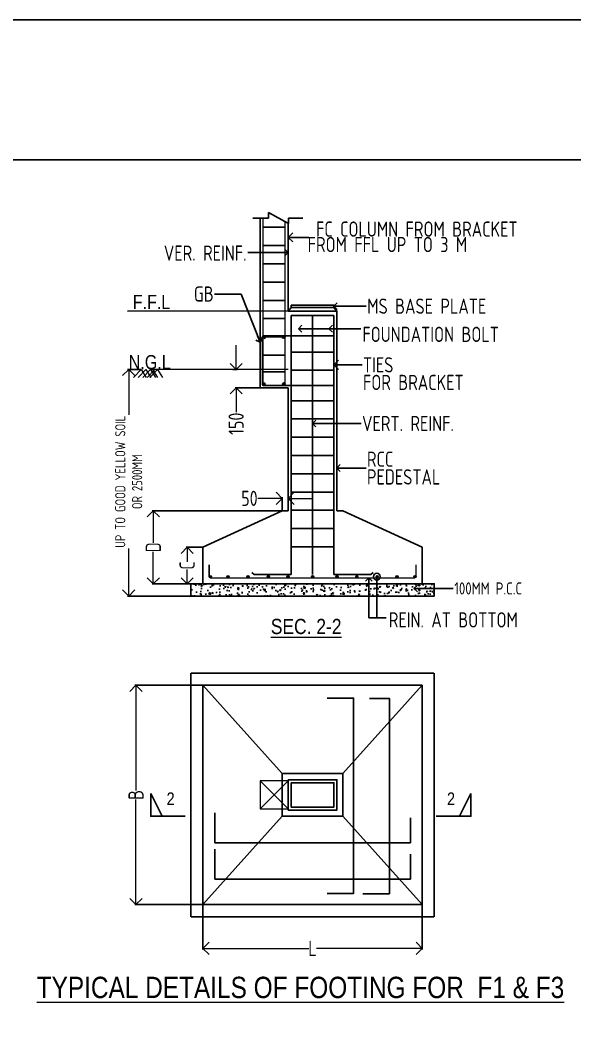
# Model space of a CAD drawing. Header units: millimetres. Extents: x 3470347 to 5996549, y -3470518 to 17149644.
# Drawn here: x 4636402 to 4645503, y 6835607 to 6852031 of the extents above; entities that cross this region are included whole.
import ezdxf
from ezdxf.enums import TextEntityAlignment as Align

# ---------------------------------------------------------------- set-up
doc = ezdxf.new("R2010")
doc.units = ezdxf.units.MM
doc.header["$MEASUREMENT"] = 0
doc.header["$PDMODE"] = 35
doc.header["$PDSIZE"] = -5
doc.linetypes.add('DASHED2', pattern=[0.375, 0.25, -0.125])
doc.linetypes.add('HIDDEN', pattern=[0.375, 0.25, -0.125])
doc.layers.get('0').update_dxf_attribs({"linetype": 'CONTINUOUS', "lineweight": 25})
doc.layers.get('DEFPOINTS').update_dxf_attribs({"linetype": 'CONTINUOUS', "lineweight": 25})
for name, color, linetype, lineweight in [('BLOCK', 7, 'CONTINUOUS', 30), ('L4', 4, 'CONTINUOUS', 30), ('PV_TEXT_ROMANS', 7, 'CONTINUOUS', 0), ('rDIMension', 1, 'CONTINUOUS', 18), ('rPCC DASH', 9, 'HIDDEN', 15), ('rRCC 1', 3, 'CONTINUOUS', 25), ('rRCC 2', 40, 'CONTINUOUS', 15), ('rREINF 1', 1, 'CONTINUOUS', 25), ('SHEET', 7, 'CONTINUOUS', 15), ('TEXT3', 7, 'CONTINUOUS', 30), ('TEXT6', 6, 'CONTINUOUS', 50)]:
    doc.layers.add(name, color=color, linetype=linetype, lineweight=lineweight)
doc.layers.add('S&T_HATCH', color=7, linetype='CONTINUOUS')
doc.styles.add('DIM', font='geniso.shx', dxfattribs={"width": 0.85})
doc.styles.add('J.P', font='ARIALN.TTF')
doc.styles.add('ROMANS', font='', dxfattribs={"width": 0.8})
doc.styles.get('ROMANS').set_extended_font_data('AR CENA')
doc.dimstyles.new('ST-150', dxfattribs={"dimscale": 75, "dimtxt": 3, "dimasz": 2, "dimexe": 0.18, "dimexo": 0.0625, "dimgap": 0.2, "dimtad": 0, "dimdec": 0, "dimlfac": 2, "dimzin": 0, "dimdsep": 46, "dimtxsty": 'DIM', "dimblk": 'OPEN90', "dimcen": 0.09, "dimclrd": 256, "dimclrt": 7, "dimadec": 0, "dimazin": 0, "dimtfac": 1, "dimtdec": 0, "dimtofl": 0, "dimtmove": 0, "dimatfit": 3, "dimldrblk": 'OPEN90', "dimfxl": 1, "dimtolj": 1, "dimtzin": 0, "dimlwd": -1, "dimarcsym": 0})
doc.dimstyles.new('ST-50', dxfattribs={"dimscale": 100, "dimtxt": 2.5, "dimasz": 2, "dimexe": 0.18, "dimexo": 0.0625, "dimgap": 0.2, "dimtad": 0, "dimdec": 0, "dimlfac": 0.5, "dimzin": 0, "dimdsep": 46, "dimtxsty": 'DIM', "dimblk": 'OPEN90', "dimcen": 0.09, "dimclrd": 256, "dimclrt": 7, "dimadec": 0, "dimazin": 0, "dimtfac": 1, "dimtdec": 0, "dimtofl": 0, "dimtmove": 0, "dimatfit": 3, "dimldrblk": 'OPEN90', "dimfxl": 1, "dimtolj": 1, "dimtzin": 0, "dimlwd": -1, "dimarcsym": 0})

# ---------------------------------------------------------------- blocks, each defined once
blk = doc.blocks.new('_Open90')
at = {"color": 0, "linetype": 'ByBlock', "lineweight": -2}
for p, q in [((0, 0), (-1, 0)), ((-0.5, 0.5), (0, 0)), ((0, 0), (-0.5, -0.5))]:
    blk.add_line(p, q, dxfattribs=at)
blk = doc.blocks.new('*D1223')
at = {"layer": 'DEFPOINTS', "color": 0}
for p in [(4638187.55883016, 6846289.881887394), (4638393.452694977, 6846289.881887394), (4639207.551782967, 6842570.519669585)]:
    blk.add_point(p, dxfattribs=at)
at = {"layer": 'rDIMension', "color": 0, "lineweight": -2}
for p, q in [((4638387.202694977, 6846289.881887394), (4638169.55883016, 6846289.881887394)), ((4639201.301782967, 6842570.519669585), (4638169.55883016, 6842570.519669585))]:
    blk.add_line(p, q, dxfattribs=at)
at = {"layer": 'rDIMension'}
for p, q in [((4638187.55883016, 6846089.881887394), (4638187.55883016, 6845543.608333942)), ((4638187.55883016, 6842770.519669585), (4638187.55883016, 6843350.264233941))]:
    blk.add_line(p, q, dxfattribs=at)
at = {"layer": 'rDIMension', "xscale": 200, "yscale": 200, "zscale": 200}
for p, rotation in [((4638187.55883016, 6846289.881887394), 90), ((4638187.55883016, 6842570.519669585), 270)]:
    blk.add_blockref('_Open90', p, dxfattribs=dict(at, rotation=rotation))
at = {"layer": 'rDIMension', "color": 7, "insert": (4638187.55883016, 6844446.936283941), "char_height": 250, "attachment_point": 5, "rotation": 90, "style": 'DIM'}
blk.add_mtext('\\A1;\\Fgeniso.shx|c1;\\H0.66667x;UP TO GOOD YELLOW SOIL\\POR 2500MM', dxfattribs=at)
blk = doc.blocks.new('*D1224')
at = {"layer": 'DEFPOINTS', "color": 0}
for p in [(4639890.021148259, 6846289.881887394), (4639952.300770594, 6845989.881887393), (4640347.551782955, 6845989.881887393)]:
    blk.add_point(p, dxfattribs=at)
at = {"layer": 'rDIMension'}
for p, q in [((4639952.300770594, 6846489.881887394), (4639952.300770594, 6846689.881887394)), ((4639952.300770594, 6845789.881887393), (4639952.300770594, 6845589.881887393))]:
    blk.add_line(p, q, dxfattribs=at)
at = {"layer": 'rDIMension', "color": 0, "lineweight": -2}
for p, q in [((4639896.271148259, 6846289.881887394), (4639970.300770594, 6846289.881887394)), ((4640341.301782955, 6845989.881887393), (4639934.300770594, 6845989.881887393))]:
    blk.add_line(p, q, dxfattribs=at)
at = {"layer": 'rDIMension', "xscale": 200, "yscale": 200, "zscale": 200}
for p, rotation in [((4639952.300770594, 6846289.881887394), 270), ((4639952.300770594, 6845989.881887393), 90)]:
    blk.add_blockref('_Open90', p, dxfattribs=dict(at, rotation=rotation))
at = {"layer": 'rDIMension', "color": 7, "insert": (4639952.300770594, 6845399.798225976), "char_height": 250, "attachment_point": 5, "rotation": 90, "style": 'DIM'}
blk.add_mtext('\\A1;150', dxfattribs=at)
blk = doc.blocks.new('*D1225')
at = {"layer": 'DEFPOINTS', "color": 0}
for p in [(4640707.551782955, 6844174.329640718), (4640707.551782955, 6843970.519669585), (4640807.551782955, 6843970.519669585)]:
    blk.add_point(p, dxfattribs=at)
at = {"layer": 'rDIMension'}
for p, q in [((4640507.551782955, 6844174.329640718), (4640307.551782955, 6844174.329640718)), ((4641007.551782955, 6844174.329640718), (4641207.551782955, 6844174.329640718))]:
    blk.add_line(p, q, dxfattribs=at)
at = {"layer": 'rDIMension', "color": 0, "lineweight": -2}
for p, q in [((4640707.551782955, 6843976.769669585), (4640707.551782955, 6844192.329640718)), ((4640807.551782955, 6843976.769669585), (4640807.551782955, 6844192.329640718))]:
    blk.add_line(p, q, dxfattribs=at)
at = {"layer": 'rDIMension', "xscale": 200, "yscale": 200, "zscale": 200}
blk.add_blockref('_Open90', (4640707.551782955, 6844174.329640718), dxfattribs=at)
at = {"layer": 'rDIMension', "xscale": 200, "yscale": 200, "zscale": 200, "rotation": 180}
blk.add_blockref('_Open90', (4640807.551782955, 6844174.329640718), dxfattribs=at)
at = {"layer": 'rDIMension', "color": 7, "insert": (4640170.593121538, 6844174.329640718), "char_height": 250, "attachment_point": 5, "style": 'DIM'}
blk.add_mtext('\\A1;50', dxfattribs=at)
blk = doc.blocks.new('*D1226')
at = {"layer": 'DEFPOINTS', "color": 0}
for p in [(4639147.167838914, 6843370.519669585), (4639407.551782967, 6843370.519669585), (4639407.551782967, 6842770.519669586)]:
    blk.add_point(p, dxfattribs=at)
at = {"layer": 'rDIMension', "color": 0, "lineweight": -2}
for p, q in [((4639401.301782967, 6843370.519669585), (4639129.167838914, 6843370.519669585)), ((4639401.301782967, 6842770.519669586), (4639129.167838914, 6842770.519669586))]:
    blk.add_line(p, q, dxfattribs=at)
at = {"layer": 'rDIMension'}
for p, q in [((4639147.167838914, 6843170.519669585), (4639147.167838914, 6843133.019669585)), ((4639147.167838914, 6842970.519669586), (4639147.167838914, 6843008.019669585))]:
    blk.add_line(p, q, dxfattribs=at)
at = {"layer": 'rDIMension', "xscale": 200, "yscale": 200, "zscale": 200}
for p, rotation in [((4639147.167838914, 6843370.519669585), 90), ((4639147.167838914, 6842770.519669586), 270)]:
    blk.add_blockref('_Open90', p, dxfattribs=dict(at, rotation=rotation))
at = {"layer": 'rDIMension', "color": 7, "insert": (4639147.167838914, 6843070.519669585), "char_height": 250, "attachment_point": 5, "rotation": 90, "style": 'DIM'}
blk.add_mtext('\\A1;C', dxfattribs=at)
blk = doc.blocks.new('*D1227')
at = {"layer": 'DEFPOINTS', "color": 0}
for p in [(4638591.933620395, 6843970.519669585), (4640707.551782955, 6843970.519669585), (4639207.551782967, 6842770.519669585)]:
    blk.add_point(p, dxfattribs=at)
at = {"layer": 'rDIMension', "color": 0, "lineweight": -2}
for p, q in [((4640701.301782955, 6843970.519669585), (4638573.933620395, 6843970.519669585)), ((4639201.301782967, 6842770.519669585), (4638573.933620395, 6842770.519669585))]:
    blk.add_line(p, q, dxfattribs=at)
at = {"layer": 'rDIMension'}
for p, q in [((4638591.933620395, 6843770.519669585), (4638591.933620395, 6843443.644669585)), ((4638591.933620395, 6842970.519669585), (4638591.933620395, 6843297.394669585))]:
    blk.add_line(p, q, dxfattribs=at)
at = {"layer": 'rDIMension', "xscale": 200, "yscale": 200, "zscale": 200}
for p, rotation in [((4638591.933620395, 6843970.519669585), 90), ((4638591.933620395, 6842770.519669585), 270)]:
    blk.add_blockref('_Open90', p, dxfattribs=dict(at, rotation=rotation))
at = {"layer": 'rDIMension', "color": 7, "insert": (4638591.933620395, 6843370.519669585), "char_height": 250, "attachment_point": 5, "rotation": 90, "style": 'DIM'}
blk.add_mtext('\\A1;D', dxfattribs=at)
blk = doc.blocks.new('*D1228')
at = {"layer": 'DEFPOINTS', "color": 0}
for p in [(4639407.551782967, 6841103.615273442), (4638307.213551098, 6837503.615273442), (4639407.551782967, 6837503.615273442)]:
    blk.add_point(p, dxfattribs=at)
at = {"layer": 'rDIMension', "color": 0, "lineweight": -2}
for p, q in [((4639401.301782967, 6841103.615273442), (4638289.213551098, 6841103.615273442)), ((4639401.301782967, 6837503.615273442), (4638289.213551098, 6837503.615273442))]:
    blk.add_line(p, q, dxfattribs=at)
at = {"layer": 'rDIMension'}
for p, q in [((4638307.213551098, 6840903.615273442), (4638307.213551098, 6839376.740273442)), ((4638307.213551098, 6837703.615273442), (4638307.213551098, 6839230.490273442))]:
    blk.add_line(p, q, dxfattribs=at)
at = {"layer": 'rDIMension', "xscale": 200, "yscale": 200, "zscale": 200}
for p, rotation in [((4638307.213551098, 6841103.615273442), 90), ((4638307.213551098, 6837503.615273442), 270)]:
    blk.add_blockref('_Open90', p, dxfattribs=dict(at, rotation=rotation))
at = {"layer": 'rDIMension', "color": 7, "insert": (4638307.213551098, 6839303.615273442), "char_height": 250, "attachment_point": 5, "rotation": 90, "style": 'DIM'}
blk.add_mtext('\\A1;B', dxfattribs=at)
blk = doc.blocks.new('*D1229')
at = {"layer": 'DEFPOINTS', "color": 0}
for p in [(4639407.551782967, 6837503.615273442), (4643007.551782966, 6837503.615273442), (4643007.551782966, 6836782.527962022)]:
    blk.add_point(p, dxfattribs=at)
at = {"layer": 'rDIMension', "color": 0, "lineweight": -2}
for p, q in [((4639407.551782967, 6837497.365273442), (4639407.551782967, 6836764.527962022)), ((4643007.551782966, 6837497.365273442), (4643007.551782966, 6836764.527962022))]:
    blk.add_line(p, q, dxfattribs=at)
at = {"layer": 'rDIMension'}
for p, q in [((4639607.551782967, 6836782.527962022), (4641145.051782966, 6836782.527962022)), ((4642807.551782966, 6836782.527962022), (4641270.051782966, 6836782.527962022))]:
    blk.add_line(p, q, dxfattribs=at)
at = {"layer": 'rDIMension', "xscale": 200, "yscale": 200, "zscale": 200, "rotation": 180}
blk.add_blockref('_Open90', (4639407.551782967, 6836782.527962022), dxfattribs=at)
at = {"layer": 'rDIMension', "xscale": 200, "yscale": 200, "zscale": 200}
blk.add_blockref('_Open90', (4643007.551782966, 6836782.527962022), dxfattribs=at)
at = {"layer": 'rDIMension', "color": 7, "insert": (4641207.551782966, 6836782.527962022), "char_height": 250, "attachment_point": 5, "style": 'DIM'}
blk.add_mtext('\\A1;L', dxfattribs=at)
blk = doc.blocks.new('SMH-1')
at = {"layer": 'L4'}
for points in [[(0, 0), (814.6229330631322, 0), (814.6229330631322, 534.8206034718023)], [(814.6229330631322, 534.8206034718023), (546.0281598753063, 0)]]:
    blk.add_lwpolyline(points, dxfattribs=at)
at = {"layer": 'TEXT6', "style": 'ROMANS', "width": 0.85}
blk.add_attdef('SEC', text='', height=300, dxfattribs=at).set_placement((346.3707409001945, 410.1505165286653), align=Align.MIDDLE_CENTER)

msp = doc.modelspace()

# ---------------------------------------------------------------- hatches: boundary and pattern name
at = {"layer": 'rRCC 2'}
h = msp.add_hatch(color=256, dxfattribs=at)
h.dxf.hatch_style = 1
h.paths.add_polyline_path([(4640386.111962484, 6846817.153743683, -1), (4640431.29671252, 6846817.067268573, -1)])
h = msp.add_hatch(color=256, dxfattribs=at)
h.dxf.hatch_style = 1
h.paths.add_polyline_path([(4640710.752086777, 6846820.067904642, -1), (4640755.936836812, 6846819.981429532, -1)])
h = msp.add_hatch(color=256, dxfattribs=at)
h.dxf.hatch_style = 1
h.paths.add_polyline_path([(4640384.662002223, 6846052.948242303, -1), (4640429.846752258, 6846052.861767192, -1)])
h = msp.add_hatch(color=256, dxfattribs=at)
h.dxf.hatch_style = 1
h.paths.add_polyline_path([(4640713.179548342, 6846052.388723399, -1), (4640758.364298376, 6846052.302248289, -1)])
h = msp.add_hatch(color=256, dxfattribs=at)
h.dxf.hatch_style = 1
edge = h.paths.add_edge_path()
edge.add_arc((4639526.252562906, 6842889.220449525), 18.70077993899758, 0, 360)
h = msp.add_hatch(color=256, dxfattribs=at)
h.dxf.hatch_style = 1
edge = h.paths.add_edge_path()
edge.add_arc((4639819.389505461, 6842889.220449525), 18.70077993899758, 0, 360)
h = msp.add_hatch(color=256, dxfattribs=at)
h.dxf.hatch_style = 1
edge = h.paths.add_edge_path()
edge.add_arc((4640145.707259045, 6842889.220449525), 18.70077993899758, 0, 360)
h = msp.add_hatch(color=256, dxfattribs=at)
h.dxf.hatch_style = 1
edge = h.paths.add_edge_path()
edge.add_arc((4640479.841006728, 6842889.220449525), 18.70077993899758, 0, 360)
h = msp.add_hatch(color=256, dxfattribs=at)
h.dxf.hatch_style = 1
edge = h.paths.add_edge_path()
edge.add_arc((4640804.204761788, 6842889.220449525), 18.70077993899758, 0, 360)
h = msp.add_hatch(color=256, dxfattribs=at)
h.dxf.hatch_style = 1
edge = h.paths.add_edge_path()
edge.add_arc((4641207.551782968, 6842889.220449525), 18.70077993899758, 0, 360)
h = msp.add_hatch(color=256, dxfattribs=at)
h.dxf.hatch_style = 1
edge = h.paths.add_edge_path()
edge.add_arc((4641610.898804126, 6842889.220449525), 18.70077993899758, -180, 180, ccw=False)
h = msp.add_hatch(color=256, dxfattribs=at)
h.dxf.hatch_style = 1
edge = h.paths.add_edge_path()
edge.add_arc((4641935.262559187, 6842889.220449525), 18.70077993899758, -180, 180, ccw=False)
h = msp.add_hatch(color=256, dxfattribs=at)
h.dxf.hatch_style = 1
edge = h.paths.add_edge_path()
edge.add_arc((4642269.396306869, 6842889.220449525), 18.70077993899758, -180, 180, ccw=False)
h = msp.add_hatch(color=256, dxfattribs=at)
h.dxf.hatch_style = 1
edge = h.paths.add_edge_path()
edge.add_arc((4642595.714060454, 6842889.220449525), 18.70077993899758, -180, 180, ccw=False)
h = msp.add_hatch(color=256, dxfattribs=at)
h.dxf.hatch_style = 1
edge = h.paths.add_edge_path()
edge.add_arc((4642888.851003028, 6842889.220449524), 18.70077993899758, 0, 360)
at = {"layer": 'S&T_HATCH', "linetype": 'ByBlock', "transparency": 33554559}
h = msp.add_hatch(dxfattribs=at)
h.set_pattern_fill('AR-CONC', color=256, scale=30)
h.set_pattern_definition([(49.99999999999999, (2257964.879616052, 8874734.883572366), (215.178054780226, -18.82564049477853), [22.5, -247.5]), (355, (2257964.879616052, 8874734.883572366), (-41.6254000839, 225.6576401100035), [18, -198]), (100.45144446, (2257982.811120352, 8874733.314769167), (173.5526540181336, 206.8319972905888), [19.12205759999987, -210.342633599999]), (46.18420000000001, (2257964.879616052, 8874794.883572366), (320.1723992014717, -49.65578423792296), [33.75, -371.25]), (96.63563549, (2257991.560639552, 8874790.745580267), (280.3985837022685, 292.2355802323651), [28.6831026, -315.5141279999999]), (351.1841639899999, (2257964.879616052, 8874794.883572366), (280.3985835164319, 292.2355800809971), [27, -297.0000003]), (21, (2257994.879616052, 8874779.883572366), (179.0721156355385, -120.7856671996016), [22.5, -247.5]), (326.0000000000001, (2257994.879616052, 8874779.883572366), (72.99459957647451, 217.5450135140559), [18, -198]), (71.45144474, (2258009.802292252, 8874769.818100166), (252.0667130189913, 96.75934584190615), [19.122057, -210.3426336]), (37.50000000000001, (2257964.879616052, 8874734.883572366), (3.647956595187201, 99.86815614939344), [0, -195.6, 0, -201, 0, -198.75]), (7.499999999999999, (2257964.879616052, 8874734.883572366), (78.92086123264458, 118.3235135647081), [0, -114.6, 0, -191.1, 0, -75.75]), (327.5, (2257897.979616052, 8874734.883572366), (160.1467308517227, -6.766461520313927), [0, -75, 0, -234, 0, -310.5]), (317.5, (2257867.979616052, 8874734.883572366), (174.9558508027159, 30.03149469969532), [0, -97.5, 0, -155.4, 0, -220.5])])
h.paths.add_polyline_path([(4643207.551782968, 6842770.519669585), (4639207.551782968, 6842770.519669586), (4639207.551782968, 6842570.519669586), (4643207.551782968, 6842570.519669585)])

# ---------------------------------------------------------------- linework, layer by layer
at = {"color": 192, "lineweight": 25, "elevation": -1.882151845814741e-05}
msp.add_lwpolyline([(4569321.824572788, 6766516.023257121), (4690264.208381458, 6766516.023257121), (4690264.208381458, 6852030.927342739), (4569321.824572788, 6852030.927342739)], close=True, dxfattribs=at)
at = {"color": 7, "linetype": 'DASHED2'}
msp.add_lwpolyline([(4639207.551782967, 6837303.615273442), (4639207.551782967, 6841303.615273442), (4643207.551782967, 6841303.615273442), (4643207.551782967, 6837303.615273442)], close=True, dxfattribs=at)
at = {"color": 1, "linetype": 'ByBlock'}
for points in [[(4639407.551782967, 6837503.615273442), (4639407.551782967, 6841103.615273442), (4643007.551782967, 6841103.615273442), (4643007.551782967, 6837503.615273442)], [(4640707.551782955, 6839653.615273442), (4640707.551782955, 6838953.615273442), (4641707.551782955, 6838953.615273442), (4641707.551782955, 6839653.615273442)]]:
    msp.add_lwpolyline(points, close=True, dxfattribs=at)
for points in [[(4640707.551782955, 6839653.615273442), (4639407.551782967, 6841103.615273442)], [(4641707.551782955, 6839653.615273442), (4643007.551782966, 6841103.615273442)], [(4640707.551782955, 6838953.615273442), (4639407.551782967, 6837503.615273442)], [(4641707.551782955, 6838953.615273442), (4643007.551782966, 6837503.615273442)]]:
    msp.add_lwpolyline(points, dxfattribs=at)
at = {"color": 3, "linetype": 'ByBlock'}
msp.add_lwpolyline([(4640807.551782955, 6839553.615273442), (4640807.551782955, 6839053.615273442), (4641607.551782955, 6839053.615273442), (4641607.551782955, 6839553.615273442)], close=True, dxfattribs=at)
at = {"color": 2, "linetype": 'ByBlock'}
msp.add_lwpolyline([(4640857.551782955, 6839503.615273442), (4640857.551782955, 6839103.615273442), (4641557.551782955, 6839103.615273442), (4641557.551782955, 6839503.615273442)], close=True, dxfattribs=at)
at = {"layer": 'rPCC DASH'}
for p, q in [((4640807.551782955, 6847249.881887394), (4638164.354036289, 6847249.881887394)), ((4640807.551782955, 6846289.881887394), (4638537.117588852, 6846289.881887394))]:
    msp.add_line(p, q, dxfattribs=at)
at = {"layer": 'rRCC 1'}
for p, q in [((4640483.852849748, 6848867.573494536), (4640814.745210752, 6848687.427856862)), ((4640483.852849748, 6848867.573494536), (4640483.852849748, 6848777.500675699)), ((4640226.799030248, 6848777.500675699), (4640483.852849748, 6848777.500675699)), ((4640347.551782955, 6845989.881887394), (4640347.551782955, 6848777.500675699)), ((4640807.551782955, 6847249.881887394), (4640807.551782955, 6848691.344129313)), ((4640814.745210752, 6848777.500675699), (4641046.799030252, 6848777.500675699)), ((4640814.745210752, 6848777.500675699), (4640814.745210752, 6848687.427856862)), ((4640807.551782955, 6847249.881887394), (4641607.551782956, 6847249.881887394)), ((4641607.551782956, 6843970.519669585), (4641607.551782956, 6847249.881887394)), ((4640347.551782955, 6845989.881887394), (4640347.551782955, 6846289.881887394)), ((4640807.551782955, 6843970.519669585), (4640807.551782955, 6845989.881887394)), ((4639407.551782967, 6843370.519669586), (4640707.551782955, 6843970.519669585)), ((4640807.551782955, 6843970.519669585), (4640707.551782955, 6843970.519669585)), ((4641607.551782955, 6843970.519669585), (4641707.551782955, 6843970.519669585)), ((4643007.551782967, 6843370.519669585), (4641707.551782955, 6843970.519669585)), ((4639407.551782967, 6842770.519669586), (4639407.551782967, 6843370.519669586)), ((4643007.551782967, 6842770.519669585), (4643007.551782967, 6843370.519669585))]:
    msp.add_line(p, q, dxfattribs=at)
at = {"layer": 'rRCC 1', "color": 2}
for p, q in [((4640397.551782955, 6848626.462282887), (4640757.551782955, 6848626.462282887)), ((4640397.551782955, 6848326.462282887), (4640757.551782955, 6848326.462282887)), ((4640397.551782955, 6848026.462282887), (4640757.551782955, 6848026.462282887)), ((4640397.551782955, 6847726.462282887), (4640757.551782955, 6847726.462282887)), ((4640397.551782955, 6847426.462282887), (4640757.551782955, 6847426.462282887)), ((4640397.551782955, 6847126.462282887), (4640757.551782955, 6847126.462282887)), ((4640857.551782955, 6842924.394435606), (4640857.551782955, 6847177.891549461)), ((4640857.551782955, 6847177.891549461), (4641557.551782956, 6847177.891549461)), ((4640857.551782955, 6842924.394435606), (4640857.551782955, 6847177.891549461)), ((4641207.551782956, 6842924.394435606), (4641207.551782956, 6847177.891549461)), ((4641207.551782956, 6842924.394435606), (4641207.551782956, 6847177.891549461)), ((4641557.551782956, 6842924.394435606), (4641557.551782956, 6847177.891549461)), ((4640397.551782955, 6846826.462282887), (4640757.551782956, 6846826.462282887)), ((4640857.551782955, 6846577.891549461), (4641557.551782956, 6846577.891549461)), ((4640397.551782955, 6846526.462282887), (4640757.551782955, 6846526.462282887)), ((4640397.551782955, 6846252.850608768), (4640757.551782955, 6846252.850608768)), ((4640857.551782955, 6846277.891549461), (4641557.551782956, 6846277.891549461)), ((4640405.610096483, 6846028.624703474), (4641557.551782956, 6846027.629168043)), ((4640857.551782955, 6845777.891549461), (4641557.551782956, 6845777.891549461)), ((4640857.551782955, 6845477.891549461), (4641557.551782956, 6845477.891549461)), ((4640857.551782955, 6845177.891549461), (4641557.551782956, 6845177.891549461)), ((4640857.551782955, 6844877.891549461), (4641557.551782956, 6844877.891549461)), ((4640857.551782955, 6844577.891549461), (4641557.551782956, 6844577.891549461)), ((4640857.551782955, 6844277.891549461), (4641557.551782956, 6844277.891549461)), ((4640857.551782955, 6843977.891549461), (4641557.551782956, 6843977.891549461)), ((4640857.551782955, 6843677.891549461), (4641557.551782956, 6843677.891549461)), ((4640857.551782955, 6843377.891549461), (4641557.551782956, 6843377.891549461)), ((4640249.391782955, 6842924.394435606), (4640209.271016893, 6842958.395019596)), ((4642165.711782956, 6842924.394435606), (4642205.832549019, 6842958.395019596)), ((4640857.551782955, 6842924.394435606), (4640249.391782955, 6842924.394435606)), ((4641557.551782956, 6842924.394435606), (4642165.711782956, 6842924.394435606))]:
    msp.add_line(p, q, dxfattribs=at)
at = {"layer": 'rRCC 1', "color": 0}
for p, q in [((4640807.551782955, 6847249.881887394), (4640857.551782955, 6847307.464167094)), ((4641557.551782956, 6847307.464167094), (4641607.551782956, 6847249.881887394))]:
    msp.add_line(p, q, dxfattribs=at)
msp.add_lwpolyline([(4640857.551782955, 6847348.296643144), (4641557.551782956, 6847348.296643144), (4641557.551782956, 6847307.464167094), (4640857.551782955, 6847307.464167094)], close=True, dxfattribs=at)
at = {"layer": 'rRCC 1'}
for points in [[(4640807.551782955, 6845989.881887394), (4640347.551782955, 6845989.881887394), (4640347.551782955, 6846889.881887394)], [(4640807.551782955, 6846028.256037142), (4640807.551782955, 6846028.233024823)]]:
    msp.add_lwpolyline(points, dxfattribs=at)
at = {"layer": 'rRCC 1', "color": 2}
msp.add_lwpolyline([(4640403.677409803, 6846843.471900966), (4641557.551782956, 6846843.471900966), (4641557.551782956, 6846027.629168043), (4640403.661817311, 6846028.6262224, -0.4139852340272943), (4640383.677409803, 6846048.626216322), (4640383.677409803, 6846823.471900966, -0.414213562373095)], format="xyb", close=True, dxfattribs=at)
at = {"layer": 'rRCC 1'}
msp.add_lwpolyline([(4639207.551782967, 6842770.519669586), (4643207.551782968, 6842770.519669585), (4643207.551782968, 6842570.519669585), (4639207.551782967, 6842570.519669586)], close=True, dxfattribs=at)
at = {"layer": 'rRCC 1', "color": 2}
for points in [[(4641445.19223092, 6840893.972474267), (4641881.372090387, 6840893.972474267), (4641881.372090387, 6837686.012882894), (4641445.19223092, 6837686.012882894)], [(4642142.525097083, 6840888.405993919), (4642469.590277131, 6840888.405993919), (4642469.590277131, 6837680.446402546), (4642033.410417664, 6837680.446402546)], [(4642814.639566123, 6838929.744299216), (4642814.639566123, 6838517.910538841), (4639603.196126219, 6838517.910538841), (4639603.196126219, 6839007.273505433)], [(4642814.639566123, 6838332.566209747), (4642814.639566123, 6837920.732449371), (4639603.196126219, 6837920.732449371), (4639603.196126219, 6838410.095415963)]]:
    msp.add_lwpolyline(points, dxfattribs=at)
at = {"layer": 'rRCC 2'}
for p, q in [((4640397.551782955, 6846083.043393578), (4640397.551782955, 6848777.500675699)), ((4640757.551782955, 6846083.043393578), (4640757.551782955, 6848718.565313434)), ((4640757.551782956, 6846028.350321), (4640757.551782955, 6848718.565313434)), ((4638393.452694977, 6846289.881887394), (4638265.573380828, 6846161.825002301)), ((4638470.545891835, 6846289.881887394), (4638342.666577687, 6846161.825002301)), ((4638393.452694977, 6846289.881887394), (4638473.262762208, 6846161.825002301)), ((4638546.391056368, 6846289.881887394), (4638418.511742218, 6846161.825002301)), ((4638470.545891835, 6846289.881887394), (4638550.355959066, 6846161.825002301)), ((4638618.624927361, 6846289.881887394), (4638490.745613212, 6846161.825002301)), ((4638660.774307728, 6846289.881887394), (4638532.894993579, 6846161.825002301)), ((4638546.391056368, 6846289.881887394), (4638626.201123598, 6846161.825002301)), ((4638578.610579534, 6846289.881887394), (4638658.420646763, 6846161.825002301)), ((4638660.774307728, 6846289.881887394), (4638740.584374959, 6846161.825002301))]:
    msp.add_line(p, q, dxfattribs=at)
at = {"layer": 'rRCC 2', "color": 6}
for p, q in [((4640347.551782955, 6839533.615273435), (4640807.551782955, 6839073.615273435)), ((4640807.551782955, 6839533.615273435), (4640347.551782955, 6839073.615273435))]:
    msp.add_line(p, q, dxfattribs=at)
at = {"layer": 'rRCC 2'}
for points in [[(4639507.551782967, 6843080.519669586), (4639507.551782967, 6842889.220449525)], [(4639507.551782967, 6842889.220449525), (4639507.551782967, 6843080.519669585)], [(4642907.551782968, 6842889.220449524), (4642907.551782968, 6843080.519669585)], [(4639526.252562906, 6842870.519669586), (4642888.851003028, 6842870.519669585)]]:
    msp.add_lwpolyline(points, dxfattribs=at)
at = {"layer": 'rRCC 2', "color": 6}
msp.add_lwpolyline([(4640347.551782955, 6839533.615273435), (4640347.551782955, 6839073.615273435), (4640807.551782955, 6839073.615273435), (4640807.551782955, 6839533.615273435)], close=True, dxfattribs=at)
at = {"layer": 'rRCC 2'}
for centre, radius in [((4640408.704337502, 6846817.110506129), 22.59241639155215), ((4640408.704337502, 6846817.110506129), 22.59241639155215), ((4640733.344461794, 6846820.024667086), 22.59241639155215), ((4640733.344461794, 6846820.024667086), 22.59241639155215), ((4640407.25437724, 6846052.905004747), 22.59241639155215), ((4640407.25437724, 6846052.905004747), 22.59241639155215), ((4640735.771923359, 6846052.345485844), 22.59241639155215), ((4640735.771923359, 6846052.345485844), 22.59241639155215), ((4639526.252562906, 6842889.220449525), 18.70077993899758), ((4639526.252562906, 6842889.220449525), 18.70077993899758), ((4639819.389505461, 6842889.220449525), 18.70077993899758), ((4639819.389505461, 6842889.220449525), 18.70077993899758), ((4640145.707259045, 6842889.220449525), 18.70077993899758), ((4640145.707259045, 6842889.220449525), 18.70077993899758), ((4640479.841006728, 6842889.220449525), 18.70077993899758), ((4640479.841006728, 6842889.220449525), 18.70077993899758), ((4640804.204761788, 6842889.220449525), 18.70077993899758), ((4640804.204761788, 6842889.220449525), 18.70077993899758), ((4641207.551782968, 6842889.220449525), 18.70077993899758), ((4641207.551782968, 6842889.220449525), 18.70077993899758), ((4641610.898804126, 6842889.220449525), 18.70077993899758), ((4641610.898804126, 6842889.220449525), 18.70077993899758), ((4641935.262559187, 6842889.220449525), 18.70077993899758), ((4641935.262559187, 6842889.220449525), 18.70077993899758), ((4642269.396306869, 6842889.220449525), 18.70077993899758), ((4642269.396306869, 6842889.220449525), 18.70077993899758), ((4642595.714060454, 6842889.220449525), 18.70077993899758), ((4642595.714060454, 6842889.220449525), 18.70077993899758), ((4642888.851003028, 6842889.220449524), 18.70077993899758), ((4642888.851003028, 6842889.220449524), 18.70077993899758)]:
    msp.add_circle(centre, radius, dxfattribs=at)
at = {"layer": 'SHEET', "color": 220, "lineweight": 25, "elevation": -1.882151845814741e-05}
msp.add_lwpolyline([(4571625.489025089, 6768815.368335324), (4687960.543927334, 6768815.368335324), (4687960.543927334, 6849731.582264524), (4571625.489025089, 6849731.582264524)], close=True, dxfattribs=at)

# ---------------------------------------------------------------- block references
at = {"layer": 'BLOCK'}
ref = msp.add_blockref('SMH-1', (4639117.541301737, 6838953.615273442), dxfattribs=dict(at, xscale=-0.6985281548173935, yscale=0.6985281548173935, zscale=0.6985281548173935))
ref.add_attrib('SEC', '2', dxfattribs={"layer": 'TEXT6', "height": 209.558446445218, "style": 'ROMANS', "width": 0.85}).set_placement((4638875.591587214, 6839240.116956951), align=Align.MIDDLE_CENTER)
at = {"layer": 'BLOCK', "xscale": 0.6985281548173935, "yscale": 0.6985281548173935, "zscale": 0.6985281548173935}
msp.add_blockref('SMH-1', (4643240.178148504, 6838953.615273442), dxfattribs=at).add_auto_attribs({'SEC': '2'})

# ---------------------------------------------------------------- texts
at = {"layer": 'PV_TEXT_ROMANS', "style": 'J.P'}
for s, height, p in [('%%USEC. 2-2', 250, (4641102.371838399, 6842070.639804775)), ('%%UTYPICAL DETAILS OF FOOTING FOR  F1 & F3', 350, (4641008.863661532, 6836142.204596017))]:
    msp.add_text(s, height=height, rotation=359.9999999999999, dxfattribs=at).set_placement(p, align=Align.MIDDLE)
at = {"layer": 'rDIMension', "color": 7, "style": 'DIM'}
for s, insert, char_height, attachment_point in [('\\A1;VER. REINF. ', (4640122.704084874, 6848202.531547157), 250, 6), ('\\A1;100MM P.C.C', (4643535.308240025, 6842694.930841458), 200, 4)]:
    msp.add_mtext(s, dxfattribs=dict(at, insert=insert, char_height=char_height, attachment_point=attachment_point))
at = {"layer": 'rDIMension', "color": 7, "char_height": 250, "attachment_point": 4, "line_spacing_factor": 0.7, "style": 'DIM'}
for s, insert in [('\\A1;RCC\\PPEDESTAL', (4642100.868484135, 6844671.703679068)), ('\\A1;\\Fgeniso.shx|c1;REIN. AT BOTTOM', (4642460.470957963, 6842178.350398824))]:
    msp.add_mtext(s, dxfattribs=dict(at, insert=insert))
at = {"layer": 'rRCC 1', "color": 7, "insert": (4639583.591104356, 6847530.04243158), "char_height": 250, "attachment_point": 6, "style": 'DIM'}
msp.add_mtext('\\A1;GB', dxfattribs=at)
at = {"layer": 'rRCC 2', "color": 7, "char_height": 250, "style": 'DIM'}
for s, insert, attachment_point in [('\\A1;FC COLUMN FROM BRACKET', (4644576.00055623, 6848596.144797873), 6), ('\\A1;FROM FFL UP TO 3 M', (4643747.931644039, 6848343.080269942), 6), ('\\A1;MS BASE PLATE', (4642105.924696271, 6847330.656129683), 4), ('\\A1;FOUNDATION BOLT', (4642025.975216569, 6846867.24910683), 4), ('\\A1;TIES ', (4642035.903001173, 6846367.036629926), 4), ('\\A1;FOR BRACKET', (4642035.903001173, 6846078.291099833), 4), ('\\A1;VERT. REINF.', (4642021.074590465, 6845403.401104304), 4)]:
    msp.add_mtext(s, dxfattribs=dict(at, insert=insert, attachment_point=attachment_point))
at = {"layer": 'TEXT3', "style": 'ROMANS', "width": 0.85}
for s, p in [('F.F.L', (4638253.700126141, 6847283.14609048)), ('N.G.L', (4638187.558830161, 6846295.368727681))]:
    msp.add_text(s, height=232.5536011379122, dxfattribs=at).set_placement(p)

# ---------------------------------------------------------------- dimensions: what is measured, and where the dimension line sits
at = {"layer": 'rDIMension'}
dim = msp.add_linear_dim(base=(4639952.300770594, 6845989.881887393), p1=(4639890.021148259, 6846289.881887394), p2=(4640347.551782955, 6845989.881887393), angle=90, dimstyle='ST-50', dxfattribs=at)
dim.commit()
dim.dimension.update_dxf_attribs({"geometry": '*D1224', "text_midpoint": (4639952.300770594, 6845399.798225976), "dimtype": 160})
dim = msp.add_linear_dim(base=(4638187.55883016, 6846289.881887394), p1=(4639207.551782967, 6842570.519669585), p2=(4638393.452694977, 6846289.881887394), angle=90, text='\\Fgeniso.shx|c1;\\H0.66667x;UP TO GOOD YELLOW SOIL\\POR 2500MM', dimstyle='ST-50', override={"dimtxsty": 'DIM'}, dxfattribs=at)
dim.commit()
dim.dimension.update_dxf_attribs({"geometry": '*D1223', "text_midpoint": (4638187.55883016, 6844446.936283941), "dimtype": 160})
dim = msp.add_linear_dim(base=(4640707.551782955, 6844174.329640718), p1=(4640807.551782955, 6843970.519669585), p2=(4640707.551782955, 6843970.519669585), dimstyle='ST-50', dxfattribs=at)
dim.commit()
dim.dimension.update_dxf_attribs({"geometry": '*D1225', "text_midpoint": (4640170.593121538, 6844174.329640718)})
for base, p1, p2, text, picture, middle in [((4638591.933620395, 6843970.519669585), (4639207.551782967, 6842770.519669585), (4640707.551782955, 6843970.519669585), 'D', '*D1227', (4638591.933620395, 6843370.519669585)), ((4639147.167838914, 6843370.519669585), (4639407.551782967, 6842770.519669586), (4639407.551782967, 6843370.519669585), 'C', '*D1226', (4639147.167838914, 6843070.519669585))]:
    dim = msp.add_linear_dim(base=base, p1=p1, p2=p2, angle=90, text=text, dimstyle='ST-50', dxfattribs=at)
    dim.commit()
    dim.dimension.update_dxf_attribs({"geometry": picture, "text_midpoint": middle})
dim = msp.add_linear_dim(base=(4638307.213551098, 6837503.615273442), p1=(4639407.551782967, 6841103.615273442), p2=(4639407.551782967, 6837503.615273442), angle=90, text='B', dimstyle='ST-50', override={"dimtxsty": 'DIM'}, dxfattribs=at)
dim.commit()
dim.dimension.update_dxf_attribs({"geometry": '*D1228', "text_midpoint": (4638307.213551098, 6839303.615273442)})
dim = msp.add_linear_dim(base=(4643007.551782966, 6836782.527962022), p1=(4639407.551782967, 6837503.615273442), p2=(4643007.551782966, 6837503.615273442), text='L', dimstyle='ST-50', override={"dimtxsty": 'DIM'}, dxfattribs=at)
dim.commit()
dim.dimension.update_dxf_attribs({"geometry": '*D1229', "text_midpoint": (4641207.551782966, 6836782.527962022)})

# ---------------------------------------------------------------- leaders
at = {"layer": 'rREINF 1'}
msp.add_leader([(4640806.083856336, 6848460.408031235), (4641144.367476836, 6848460.408031235)], dimstyle='ST-150', dxfattribs=at)
for points, override in [([(4640806.376336699, 6848211.254682265), (4640146.25205972, 6848211.254682265)], {"dimasz": 1.5}), ([(4640976.778558184, 6846960.297333677), (4641778.054133448, 6846960.297333677)], {"dimasz": 1.5}), ([(4641476.698087279, 6846960.297333677), (4642003.122357472, 6846960.297333677)], {"dimasz": 1.5}), ([(4642263.814059027, 6842889.220449525), (4642263.814059027, 6842210.532660267), (4642418.902974727, 6842210.532660267)], {"dimasz": 1.5, "dimldrblk": 'DotBlank'}), ([(4642132.447407236, 6842870.519669587), (4642132.447407236, 6842210.532660267), (4642418.902974727, 6842210.532660267)], {"dimasz": 1.5})]:
    msp.add_leader(points, dimstyle='ST-150', override=override, dxfattribs=at)
at = {"layer": 'rREINF 1', "annotation_type": 0, "has_hookline": 1}
for points, hookline_direction, text_width in [([(4640347.551782955, 6846740.739650908), (4640032.994251962, 6847530.04243158), (4639598.591104356, 6847530.04243158)], 1, 276.25), ([(4641607.551782956, 6844671.703679068), (4642085.868484135, 6844671.703679068)], 0, 1253.75), ([(4642872.855177281, 6842694.930841458), (4643520.308240025, 6842694.930841458)], 0, 1122)]:
    msp.add_leader(points, dimstyle='ST-150', override={"dimasz": 1.5}, dxfattribs=dict(at, hookline_direction=hookline_direction, text_width=text_width))
at = {"layer": 'rREINF 1', "annotation_type": 0, "has_hookline": 1, "hookline_direction": 0, "horizontal_direction": (1, 1.430212185077031e-12, 0)}
for points, text_width in [([(4641557.551782956, 6847330.656129683), (4642090.924696271, 6847330.656129683)], 1976.25), ([(4641206.024406789, 6845403.401104304), (4642006.074590465, 6845403.401104304)], 1530)]:
    msp.add_leader(points, dimstyle='ST-150', override={"dimasz": 1.5}, dxfattribs=dict(at, text_width=text_width))
at = {"layer": 'rREINF 1', "annotation_type": 0, "has_hookline": 1, "hookline_direction": 0, "text_width": 488.5355487179054, "horizontal_direction": (1, 1.430212185077031e-12, 0)}
msp.add_leader([(4641557.619380672, 6846367.036629926), (4642020.903001173, 6846367.036629926)], dimstyle='ST-150', dxfattribs=at)

doc.saveas('drawing.dxf')
